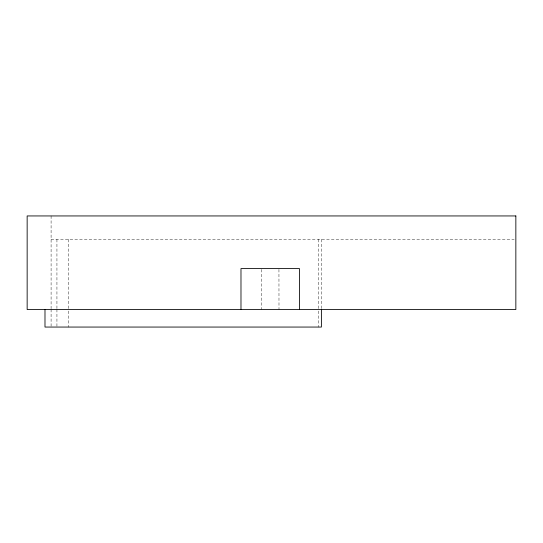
<?xml version="1.0" encoding="UTF-8"?>
<svg xmlns="http://www.w3.org/2000/svg" width="543" height="543" viewBox="0 0 543 543"><rect width="100%" height="100%" fill="white"/><g stroke="black" fill="none" stroke-linecap="round" stroke-linejoin="round"><path stroke-width="0.41" stroke-dasharray="2.71 2.04" d="M51.09 239.334L514.16 239.334M321.395 239.334L321.395 308.668M318.469 239.334L318.469 310.189M318.469 311.03L318.469 327.056M278.946 269.409L278.993 309.517M261.502 269.409L261.448 309.517M68.628 239.334L68.628 310.189M68.628 311.03L68.628 327.056M56.934 239.334L56.934 308.499M56.934 309.347L56.934 326.214M51.09 215.944L51.09 308.668M51.09 309.347L51.09 326.214"/><path stroke-width="0.81" d="M321.395 309.347L321.395 327.056L44.988 327.056L44.988 309.517M299.464 309.517L299.464 268.575L240.983 268.575L240.983 309.517M515.85 215.944L27.15 215.944L27.15 309.517L515.85 309.517L515.85 215.944"/></g></svg>
